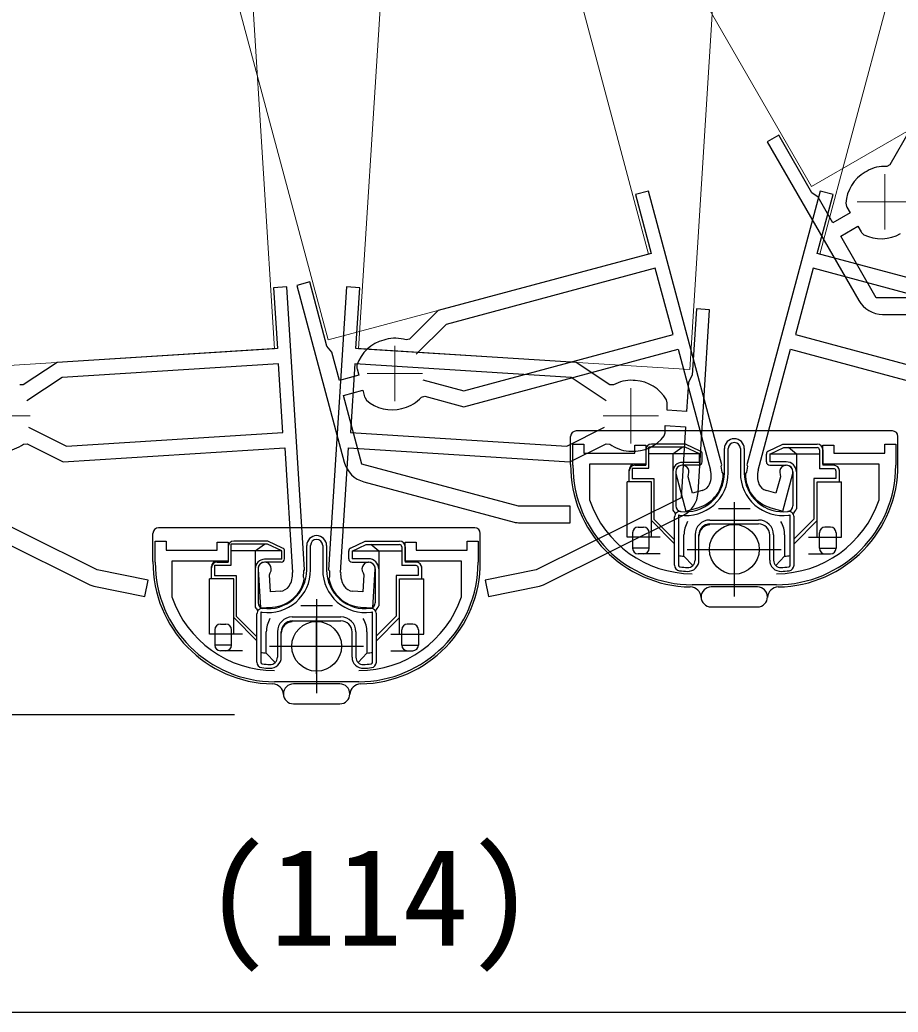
# Model space of a CAD drawing. Units: millimetres, scale not verified. Extents: x -525 to 525, y -783 to 779.
# Drawn here: x -324.1 to -244.7, y -715 to -625.3 of the extents above; entities that cross this region are included whole.
import ezdxf
from ezdxf.enums import TextEntityAlignment as Align

# ---------------------------------------------------------------- set-up
doc = ezdxf.new("R2010")
doc.units = ezdxf.units.MM
doc.header["$LTSCALE"] = 4
for name, color, linetype in [('0-4_YKK_11E', 7, 'Continuous'), ('0-6_YKK_13', 4, 'Continuous'), ('0-8_YKK_D', 6, 'Continuous')]:
    doc.layers.add(name, color=color, linetype=linetype)
doc.layers.add('0-5_YKK_12', color=2, linetype='Continuous', lineweight=18)
doc.styles.add('ＭＳ ゴシック', font='')
doc.styles.get('ＭＳ ゴシック').set_extended_font_data('MS Gothic')

msp = doc.modelspace()

# ---------------------------------------------------------------- linework, layer by layer
at = {"layer": '0-4_YKK_11E'}
for p, q in [((-247.466, -639.001), (-247.64, -639.101)), ((-246.055, -651.946), (-231.992, -651.946)), ((-290.981, -654.214), (-291.174, -654.266)), ((-268.42, -657.926), (-268.619, -657.913)), ((-289.517, -660.448), (-289.324, -660.396)), ((-269.021, -664.301), (-268.822, -664.313)), ((-292.968, -667.083), (-279.384, -670.723)), ((-330.343, -670.136), (-317.747, -676.389)), ((-276.724, -676.389), (-264.128, -670.136)), ((-259.467, -675.683), (-259.467, -670.683)), ((-261.967, -673.183), (-256.967, -673.183)), ((-255.667, -676.383), (-263.267, -676.383)), ((-297.233, -684.445), (-297.233, -679.445)), ((-299.733, -681.945), (-294.733, -681.945)), ((-293.433, -685.145), (-301.033, -685.145))]:
    msp.add_line(p, q, dxfattribs=at)
for points in [[(-215.197, -642.094), (-228.003, -619.912), (-229.043, -620.512), (-226.293, -625.276), (-243.583, -635.258), (-245.413, -638.428), (-245.69, -638.578)], [(-249.383, -641.915), (-249.317, -642.196), (-249.288, -642.247), (-248.988, -642.766), (-250.546, -643.666), (-251.875, -641.366), (-252.456, -640.959), (-255.456, -635.762), (-256.496, -636.362), (-248.22, -650.696)], [(-260.611, -665.553), (-267.24, -640.813), (-268.399, -641.123), (-266.976, -646.436), (-286.261, -651.604), (-288.849, -654.192), (-289.155, -654.264)], [(-251.699, -640.813), (-258.328, -665.553), (-258.281, -665.666), (-258.373, -666.222), (-258.454, -666.316)], [(-229.785, -654.264), (-230.09, -654.192), (-232.678, -651.604), (-251.964, -646.436), (-250.54, -641.123), (-251.699, -640.813)], [(-231.604, -651.895), (-227.07, -650.68), (-227.458, -649.231), (-231.992, -650.446), (-246.632, -650.446), (-249.846, -644.879), (-248.288, -643.979), (-247.988, -644.498), (-247.958, -644.549), (-247.748, -644.747)], [(-287.621, -657.859), (-283.932, -658.848), (-265.009, -653.777), (-266.613, -647.788), (-285.536, -652.859), (-288.237, -655.56)], [(-230.702, -655.56), (-233.403, -652.859), (-252.326, -647.788), (-253.931, -653.777), (-235.008, -658.848), (-231.318, -657.859)], [(-293.586, -656.533), (-293.595, -656.821), (-293.58, -656.878), (-293.424, -657.457), (-295.163, -657.923), (-295.851, -655.357), (-296.307, -654.813), (-297.86, -649.017), (-299.019, -649.328), (-294.735, -665.315)], [(-298.323, -675.031), (-299.931, -649.469), (-301.129, -649.544), (-300.783, -655.034), (-320.71, -656.287), (-323.758, -658.313), (-324.072, -658.324)], [(-294.54, -649.469), (-296.149, -675.031), (-296.08, -675.133), (-296.06, -675.696), (-296.121, -675.804)], [(-270.399, -658.324), (-270.713, -658.313), (-273.762, -656.287), (-293.688, -655.034), (-293.343, -649.544), (-294.54, -649.469)], [(-262.745, -668.053), (-261.705, -651.535), (-262.903, -651.46), (-263.28, -657.448), (-263.619, -658.071), (-263.786, -660.722), (-265.551, -660.611), (-265.545, -660.011), (-265.541, -659.952), (-265.607, -659.671)], [(-287.768, -659.439), (-287.467, -659.35), (-283.932, -660.297), (-264.55, -655.104), (-261.625, -666.019)], [(-257.314, -666.019), (-254.39, -655.104), (-235.008, -660.297), (-231.472, -659.35), (-231.171, -659.439)], [(-323.279, -662.15), (-319.858, -663.849), (-300.306, -662.619), (-300.695, -656.431), (-320.247, -657.661), (-323.429, -659.775)], [(-271.043, -659.775), (-274.224, -657.661), (-293.776, -656.431), (-294.165, -662.619), (-274.613, -663.849), (-271.192, -662.15)], [(-278.995, -670.774), (-274.302, -670.774), (-274.302, -669.274), (-278.995, -669.274), (-293.137, -665.485), (-294.801, -659.275), (-293.062, -658.809), (-292.907, -659.389), (-292.892, -659.445), (-292.74, -659.691)], [(-317.377, -676.516), (-312.776, -677.443), (-312.479, -675.973), (-317.08, -675.045), (-330.194, -668.535), (-330.597, -662.12), (-328.769, -662.005), (-328.763, -662.605), (-328.759, -662.664), (-328.659, -662.934)], [(-265.812, -662.934), (-265.712, -662.664), (-265.708, -662.605), (-265.708, -662.004), (-263.874, -662.12), (-264.278, -668.535), (-277.391, -675.045), (-281.992, -675.973), (-281.696, -677.443), (-277.095, -676.516)], [(-323.736, -663.67), (-323.423, -663.642), (-320.144, -665.269), (-300.118, -664.01), (-299.409, -675.287)], [(-295.063, -675.287), (-294.353, -664.01), (-274.327, -665.269), (-271.049, -663.642), (-270.736, -663.67)], [(-274.067, -665.583), (-274.067, -663.683), (-273.067, -663.683), (-273.067, -664.483), (-268.467, -664.483), (-268.467, -663.783), (-267.467, -663.783), (-267.467, -665.483), (-272.567, -665.483), (-272.567, -668.624), (-272.552, -668.72)], [(-246.383, -668.72), (-246.367, -668.624), (-246.367, -665.483), (-251.467, -665.483), (-251.467, -663.783), (-250.467, -663.783), (-250.467, -664.483), (-245.867, -664.483), (-245.867, -663.683), (-244.867, -663.683), (-244.867, -665.583)], [(-260.485, -666.316), (-260.567, -666.222), (-260.658, -665.666), (-260.611, -665.553)], [(-264.749, -666.338), (-263.843, -669.719), (-262.78, -669.434)], [(-262.37, -667.875), (-263.239, -668.108), (-263.637, -666.625), (-263.621, -666.426)], [(-255.318, -666.426), (-255.303, -666.625), (-255.7, -668.108), (-256.569, -667.875)], [(-256.159, -669.434), (-255.096, -669.719), (-254.19, -666.338)], [(-311.833, -674.345), (-311.833, -672.445), (-310.833, -672.445), (-310.833, -673.245), (-306.233, -673.245), (-306.233, -672.545), (-305.233, -672.545), (-305.233, -674.245), (-310.333, -674.245), (-310.333, -677.387), (-310.318, -677.483)], [(-284.149, -677.483), (-284.133, -677.387), (-284.133, -674.245), (-289.233, -674.245), (-289.233, -672.545), (-288.233, -672.545), (-288.233, -673.245), (-283.633, -673.245), (-283.633, -672.445), (-282.633, -672.445), (-282.633, -674.345)], [(-302.534, -674.983), (-302.314, -678.476), (-301.217, -678.407)], [(-298.35, -675.804), (-298.411, -675.696), (-298.392, -675.133), (-298.323, -675.031)], [(-293.255, -678.407), (-292.157, -678.476), (-291.937, -674.983)], [(-300.506, -676.959), (-301.404, -677.016), (-301.501, -675.485), (-301.446, -675.292)], [(-293.025, -675.292), (-292.971, -675.485), (-293.067, -677.016), (-293.965, -676.959)]]:
    msp.add_lwpolyline(points, dxfattribs=at)
for centre, radius, start, end in [((-245.89, -642.132), 3.5, 120, 176.44269), ((-245.866, -641.773), 3.2, 86.83373, 120), ((-246.19, -641.613), 3.5, 243.55731, 300), ((-246.055, -649.446), 2.5, 210, 270), ((-290.268, -657.647), 3.5, 105, 161.44269), ((-290.152, -657.305), 3.2, 71.83373, 105), ((-268.82, -661.107), 3.2, 86.4, 119.56627), ((-268.64, -661.419), 3.5, 29.95731, 86.4), ((-290.423, -657.067), 3.5, 228.55731, 285), ((-290.152, -657.305), 3.2, 285, 318.16627), ((-268.602, -660.82), 3.5, 266.4, 322.84269), ((-325.651, -661.107), 3.2, 273.6, 306.76627), ((-268.82, -661.107), 3.2, 233.23373, 266.4), ((-292.32, -664.668), 2.5, 195, 255), ((-263.267, -665.583), 10.8, 180.00001, 269.99999), ((-264.169, -666.183), 0.6, 336.05756, 195), ((-263.557, -666.536), 2, 338.1301, 15), ((-255.382, -666.536), 2, 165, 201.8699), ((-255.667, -665.583), 10.8, 270.00001, 359.99999), ((-254.77, -666.183), 0.6, 345, 203.94244), ((-263.583, -666.44), 3.1, 285, 2.28436), ((-255.356, -666.44), 3.1, 177.71564, 255), ((-265.24, -667.896), 2.5, 296.4, 356.4), ((-262.629, -666.909), 1, 285, 338.1301), ((-256.31, -666.909), 1, 201.8699, 255), ((-263.267, -665.583), 9.8, 198.67173, 269.99999), ((-255.667, -665.583), 9.8, 270.00002, 341.32828), ((-278.995, -669.274), 1.5, 255, 270), ((-301.033, -674.345), 10.8, 180.00001, 269.99999), ((-301.935, -674.945), 0.6, 324.65756, 183.6), ((-293.433, -674.345), 10.8, 270.00001, 359.99999), ((-292.536, -674.945), 0.6, 356.4, 215.34244), ((-301.411, -675.313), 3.1, 273.6, 350.88436), ((-301.405, -675.413), 2, 326.7301, 3.6), ((-293.06, -675.313), 3.1, 189.11564, 266.4), ((-293.066, -675.413), 2, 176.4, 213.2699), ((-317.08, -675.045), 1.5, 243.6, 258.6), ((-300.569, -675.961), 1, 273.6, 326.7301), ((-293.903, -675.961), 1, 213.2699, 266.4), ((-277.391, -675.045), 1.5, 281.4, 296.4), ((-301.033, -674.345), 9.8, 198.67173, 269.99999), ((-293.433, -674.345), 9.8, 270.00002, 341.32828)]:
    msp.add_arc(centre, radius, start, end, dxfattribs=at)
at = {"layer": '0-5_YKK_12'}
for p, q in [((-264.323, -192.264), (-293.439, -655.049)), ((-263.498, -656.933), (-234.382, -194.148)), ((-131.708, -198.601), (-251.722, -646.501)), ((-319.421, -451.674), (-267.217, -646.501)), ((-313.698, -453.747), (-301.033, -655.049)), ((-348.399, -459.438), (-296.195, -654.265)), ((-353.34, -465.723), (-252.49, -640.401)), ((-226.509, -625.401), (-252.49, -640.401)), ((-245.866, -639.273), (-245.866, -644.273)), ((-248.366, -641.773), (-243.366, -641.773)), ((-267.217, -646.501), (-296.195, -654.265)), ((-251.722, -646.501), (-222.744, -654.265)), ((-301.033, -655.049), (-330.974, -656.933)), ((-293.439, -655.049), (-263.498, -656.933)), ((-290.152, -654.805), (-290.152, -659.805)), ((-292.652, -657.305), (-287.652, -657.305)), ((-268.82, -658.607), (-268.82, -663.607)), ((-328.151, -661.107), (-323.151, -661.107)), ((-271.32, -661.107), (-266.32, -661.107))]:
    msp.add_line(p, q, dxfattribs=at)
at = {"layer": '0-6_YKK_13'}
for p, q in [((-245.17, -662.483), (-273.769, -662.483)), ((-274.269, -665.507), (-274.269, -662.983)), ((-244.67, -665.507), (-244.67, -662.983)), ((-267.47, -664.183), (-267.47, -665.583)), ((-267.21, -665.843), (-267.21, -663.943)), ((-263.927, -663.943), (-267.21, -663.943)), ((-263.869, -663.683), (-266.97, -663.683)), ((-265.029, -664.543), (-264.169, -663.943)), ((-262.629, -664.548), (-263.927, -663.943)), ((-262.542, -664.302), (-263.869, -663.683)), ((-260.369, -666.283), (-260.369, -664.082)), ((-260.019, -666.283), (-260.019, -664.082)), ((-258.92, -664.082), (-258.92, -666.283)), ((-258.57, -664.082), (-258.57, -666.283)), ((-256.397, -664.302), (-255.07, -663.683)), ((-255.07, -663.683), (-251.97, -663.683)), ((-253.86, -664.593), (-254.575, -663.993)), ((-251.78, -664.183), (-251.78, -665.893)), ((-251.47, -664.183), (-251.47, -665.583)), ((-262.641, -664.543), (-267.21, -664.543)), ((-265.029, -664.543), (-265.029, -669.636)), ((-262.629, -665.323), (-264.169, -665.323)), ((-262.629, -665.323), (-262.629, -664.548)), ((-262.369, -665.283), (-262.369, -664.574)), ((-256.57, -665.283), (-256.57, -664.568)), ((-256.258, -664.579), (-256.258, -665.273)), ((-251.78, -664.593), (-256.258, -664.593)), ((-254.77, -665.273), (-256.258, -665.273)), ((-253.86, -664.593), (-253.86, -669.513)), ((-268.97, -667.083), (-268.97, -665.983)), ((-268.71, -665.843), (-267.21, -665.843)), ((-268.71, -665.843), (-268.71, -666.823)), ((-268.47, -665.583), (-267.47, -665.583)), ((-264.769, -666.183), (-264.769, -669.256)), ((-262.669, -665.583), (-264.169, -665.583)), ((-256.27, -665.583), (-254.77, -665.583)), ((-254.17, -666.183), (-254.17, -669.256)), ((-250.47, -665.893), (-251.78, -665.893)), ((-250.47, -665.583), (-251.47, -665.583)), ((-249.97, -667.083), (-249.97, -665.983)), ((-269.17, -672.083), (-269.17, -667.083)), ((-266.97, -667.083), (-269.17, -667.083)), ((-266.71, -666.823), (-268.71, -666.823)), ((-266.97, -672.083), (-266.97, -667.083)), ((-252.28, -666.773), (-252.28, -670.454)), ((-251.97, -667.083), (-249.77, -667.083)), ((-251.97, -672.083), (-251.97, -667.083)), ((-249.77, -672.083), (-249.77, -667.083)), ((-259.47, -668.933), (-259.47, -677.433)), ((-258.036, -669.533), (-260.904, -669.533)), ((-264.87, -672.683), (-266.97, -670.583)), ((-264.87, -674.616), (-264.87, -670.251)), ((-264.52, -670.068), (-264.52, -674.616)), ((-261.67, -670.533), (-257.27, -670.533)), ((-254.42, -674.616), (-254.42, -670.068)), ((-254.07, -674.616), (-254.07, -670.251)), ((-254.07, -672.244), (-252.28, -670.454)), ((-254.07, -672.683), (-251.97, -670.583)), ((-282.936, -671.245), (-311.535, -671.245)), ((-268.169, -671.183), (-267.67, -671.183)), ((-261.67, -670.883), (-257.27, -670.883)), ((-250.77, -671.183), (-251.27, -671.183)), ((-312.035, -674.269), (-312.035, -671.745)), ((-301.635, -672.445), (-304.736, -672.445)), ((-300.309, -673.064), (-301.635, -672.445)), ((-294.163, -673.064), (-292.836, -672.445)), ((-292.836, -672.445), (-289.736, -672.445)), ((-282.436, -674.269), (-282.436, -671.745)), ((-268.669, -672.083), (-269.17, -672.083)), ((-268.669, -671.683), (-268.669, -673.083)), ((-267.17, -672.083), (-268.669, -672.083)), ((-267.17, -671.783), (-267.17, -671.683)), ((-267.17, -673.083), (-267.17, -671.783)), ((-266.17, -672.083), (-267.17, -672.083)), ((-264.02, -673.798), (-264.02, -671.883)), ((-263.02, -671.883), (-263.02, -674.173)), ((-262.67, -674.173), (-262.67, -671.883)), ((-256.27, -674.173), (-256.27, -671.883)), ((-255.92, -671.883), (-255.92, -674.173)), ((-254.92, -671.883), (-254.92, -673.798)), ((-252.77, -672.083), (-251.77, -672.083)), ((-251.77, -673.083), (-251.77, -671.683)), ((-251.77, -672.083), (-250.27, -672.083)), ((-250.27, -671.683), (-250.27, -673.083)), ((-250.27, -672.083), (-249.77, -672.083)), ((-305.236, -672.945), (-305.236, -674.345)), ((-304.976, -674.605), (-304.976, -672.705)), ((-301.693, -672.705), (-304.976, -672.705)), ((-300.407, -673.305), (-304.976, -673.305)), ((-302.795, -673.305), (-301.935, -672.705)), ((-302.795, -673.305), (-302.795, -678.399)), ((-300.395, -673.311), (-301.693, -672.705)), ((-300.395, -674.085), (-300.395, -673.311)), ((-300.135, -674.045), (-300.135, -673.336)), ((-298.135, -675.045), (-298.135, -672.845)), ((-297.785, -675.045), (-297.785, -672.845)), ((-296.686, -672.845), (-296.686, -675.045)), ((-296.336, -672.845), (-296.336, -675.045)), ((-294.336, -674.045), (-294.336, -673.331)), ((-294.024, -673.342), (-294.024, -674.035)), ((-289.546, -673.355), (-294.024, -673.355)), ((-291.626, -673.355), (-292.341, -672.755)), ((-291.626, -673.355), (-291.626, -678.276)), ((-289.546, -672.945), (-289.546, -674.655)), ((-289.236, -672.945), (-289.236, -674.345)), ((-267.17, -673.083), (-268.669, -673.083)), ((-263.72, -673.183), (-255.22, -673.183)), ((-251.77, -673.083), (-250.27, -673.083)), ((-300.395, -674.085), (-301.935, -674.085)), ((-292.536, -674.035), (-294.024, -674.035)), ((-266.17, -673.583), (-268.169, -673.583)), ((-264.02, -673.798), (-263.221, -674.643)), ((-254.92, -673.798), (-255.718, -674.643)), ((-252.77, -673.583), (-250.77, -673.583)), ((-306.736, -675.845), (-306.736, -674.745)), ((-306.476, -674.605), (-304.976, -674.605)), ((-306.476, -674.605), (-306.476, -675.585)), ((-306.236, -674.345), (-305.236, -674.345)), ((-302.535, -674.945), (-302.535, -678.018)), ((-300.435, -674.345), (-301.935, -674.345)), ((-294.036, -674.345), (-292.536, -674.345)), ((-291.936, -674.945), (-291.936, -678.018)), ((-288.236, -674.655), (-289.546, -674.655)), ((-288.236, -674.345), (-289.236, -674.345)), ((-287.736, -675.845), (-287.736, -674.745)), ((-306.936, -680.845), (-306.936, -675.845)), ((-304.736, -675.845), (-306.936, -675.845)), ((-304.476, -675.585), (-306.476, -675.585)), ((-304.736, -680.845), (-304.736, -675.845)), ((-290.046, -675.535), (-290.046, -679.217)), ((-289.736, -675.845), (-287.536, -675.845)), ((-289.736, -680.845), (-289.736, -675.845)), ((-287.536, -680.845), (-287.536, -675.845)), ((-257.37, -676.583), (-261.57, -676.583)), ((-297.236, -677.695), (-297.236, -686.195)), ((-295.802, -678.295), (-298.67, -678.295)), ((-261.57, -678.383), (-257.37, -678.383)), ((-302.636, -681.445), (-304.736, -679.345)), ((-302.636, -683.378), (-302.636, -679.013)), ((-302.286, -678.831), (-302.286, -683.378)), ((-299.436, -679.295), (-295.036, -679.295)), ((-299.436, -679.645), (-295.036, -679.645)), ((-292.186, -683.378), (-292.186, -678.831)), ((-291.836, -683.378), (-291.836, -679.013)), ((-291.836, -681.007), (-290.046, -679.217)), ((-291.836, -681.445), (-289.736, -679.345)), ((-306.435, -680.445), (-306.435, -681.845)), ((-305.935, -679.945), (-305.436, -679.945)), ((-304.936, -680.545), (-304.936, -680.445)), ((-304.936, -681.845), (-304.936, -680.545)), ((-289.536, -681.845), (-289.536, -680.445)), ((-288.536, -679.945), (-289.036, -679.945)), ((-288.036, -680.445), (-288.036, -681.845)), ((-306.435, -680.845), (-306.936, -680.845)), ((-304.936, -680.845), (-306.435, -680.845)), ((-303.936, -680.845), (-304.936, -680.845)), ((-301.786, -682.561), (-301.786, -680.645)), ((-300.786, -680.645), (-300.786, -682.936)), ((-300.436, -682.936), (-300.436, -680.645)), ((-294.036, -682.936), (-294.036, -680.645)), ((-293.686, -680.645), (-293.686, -682.936)), ((-292.686, -680.645), (-292.686, -682.561)), ((-290.536, -680.845), (-289.536, -680.845)), ((-289.536, -680.845), (-288.036, -680.845)), ((-288.036, -680.845), (-287.536, -680.845)), ((-304.936, -681.845), (-306.435, -681.845)), ((-303.936, -682.345), (-305.935, -682.345)), ((-301.486, -681.945), (-292.986, -681.945)), ((-290.536, -682.345), (-288.536, -682.345)), ((-289.536, -681.845), (-288.036, -681.845)), ((-301.786, -682.561), (-300.987, -683.406)), ((-292.686, -682.561), (-293.485, -683.406)), ((-295.136, -685.345), (-299.336, -685.345)), ((-299.336, -687.145), (-295.136, -687.145))]:
    msp.add_line(p, q, dxfattribs=at)
for points in [[(-256.258, -664.579), (-255.001, -663.993), (-251.97, -663.993)], [(-250.28, -666.083), (-250.28, -666.773), (-252.28, -666.773)], [(-264.87, -672.315), (-266.71, -670.475), (-266.71, -666.823)], [(-294.024, -673.342), (-292.767, -672.755), (-289.736, -672.755)], [(-288.046, -674.845), (-288.046, -675.535), (-290.046, -675.535)], [(-302.636, -681.078), (-304.476, -679.237), (-304.476, -675.585)]]:
    msp.add_lwpolyline(points, dxfattribs=at)
for centre in [(-259.47, -673.183), (-297.236, -681.945)]:
    msp.add_circle(centre, 2.25, dxfattribs=at)
for centre, radius, start, end in [((-273.769, -662.983), 0.5, 90, 180), ((-245.17, -662.983), 0.5, 360, 90), ((-259.47, -664.082), 0.9, 0, 180), ((-259.47, -664.082), 0.55, 0, 180), ((-266.97, -664.183), 0.5, 90, 180), ((-262.669, -664.574), 0.3, 360, 64.98311), ((-256.27, -664.574), 0.3, 115.01689, 180), ((-251.97, -664.183), 0.5, 360, 90), ((-251.97, -664.183), 0.19, 0, 90), ((-264.169, -666.183), 0.86, 90, 180), ((-262.669, -665.283), 0.3, 270, 0), ((-256.27, -665.283), 0.3, 180, 270), ((-254.77, -666.183), 0.91, 0, 90), ((-263.27, -665.583), 11, 179.60475, 269.05736), ((-268.47, -665.983), 0.5, 90, 180), ((-268.47, -666.083), 0.5, 90, 180), ((-264.169, -666.183), 0.6, 90, 180), ((-255.67, -665.583), 11, 270.94264, 0.39525), ((-254.77, -666.183), 0.6, 0, 90), ((-250.47, -666.083), 0.5, 0, 90), ((-250.47, -666.083), 0.19, 0, 90), ((-263.869, -666.283), 3.85, 262.33774, 0), ((-263.869, -666.283), 3.5, 262.33774, 0), ((-255.07, -666.283), 3.85, 180, 277.66226), ((-255.07, -666.283), 3.5, 180, 277.66226), ((-264.269, -669.256), 0.85, 206.60468, 234.25901), ((-264.37, -670.251), 0.5, 84.24169, 180), ((-264.269, -669.256), 0.5, 180, 264.24169), ((-254.67, -669.256), 0.5, 275.75826, 0), ((-254.57, -670.251), 0.5, 0, 95.75826), ((-254.67, -669.256), 0.85, 305.74095, 342.35279), ((-264.269, -669.256), 0.85, 252.87192, 262.33774), ((-261.67, -671.883), 2.35, 149.17744, 180), ((-261.67, -671.883), 1.35, 90, 180), ((-257.27, -671.883), 1.35, 0, 90), ((-257.27, -671.883), 2.35, 0, 30.82257), ((-254.67, -669.256), 0.85, 277.66226, 287.12802), ((-311.535, -671.745), 0.5, 90, 180), ((-282.936, -671.745), 0.5, 360, 90), ((-268.169, -671.683), 0.5, 90, 180), ((-267.67, -671.683), 0.5, 0, 90), ((-261.67, -671.883), 1, 90, 180), ((-261.67, -671.983), 1, 90, 180), ((-257.27, -671.883), 1, 0, 90), ((-251.27, -671.683), 0.5, 90, 180), ((-250.77, -671.683), 0.5, 0, 90), ((-304.736, -672.945), 0.5, 90, 180), ((-297.236, -672.845), 0.9, 0, 180), ((-297.236, -672.845), 0.55, 0, 180), ((-289.736, -672.945), 0.5, 360, 90), ((-300.435, -673.336), 0.3, 360, 64.98311), ((-294.036, -673.336), 0.3, 115.01689, 180), ((-289.736, -672.945), 0.19, 0, 90), ((-268.169, -673.083), 0.5, 180, 270), ((-267.67, -673.083), 0.5, 270, 0), ((-251.27, -673.083), 0.5, 180, 270), ((-250.77, -673.083), 0.5, 270, 0), ((-301.036, -674.345), 11, 179.60475, 269.05736), ((-306.236, -674.745), 0.5, 90, 180), ((-301.935, -674.945), 0.86, 90, 180), ((-300.435, -674.045), 0.3, 270, 0), ((-294.036, -674.045), 0.3, 180, 270), ((-293.436, -674.345), 11, 270.94264, 0.39525), ((-292.536, -674.945), 0.91, 0, 90), ((-263.27, -665.583), 8.25, 261.28549, 264.78444), ((-263.67, -674.173), 1, 267.33445, 0), ((-263.67, -674.173), 0.65, 267.33445, 0), ((-255.27, -674.173), 1, 180, 272.66555), ((-255.27, -674.173), 0.65, 180, 272.66555), ((-255.67, -665.583), 8.25, 275.21556, 278.71452), ((-306.236, -674.845), 0.5, 90, 180), ((-301.935, -674.945), 0.6, 90, 180), ((-301.635, -675.045), 3.85, 262.33774, 0), ((-301.635, -675.045), 3.5, 262.33774, 0), ((-292.836, -675.045), 3.85, 180, 277.66226), ((-292.836, -675.045), 3.5, 180, 277.66226), ((-292.536, -674.945), 0.6, 0, 90), ((-288.236, -674.845), 0.5, 0, 90), ((-288.236, -674.845), 0.19, 0, 90), ((-264.37, -674.616), 0.5, 180, 263.05737), ((-264.37, -674.616), 0.15, 180, 263.05737), ((-263.27, -665.583), 9.6, 263.05737, 267.33445), ((-263.27, -665.583), 9.25, 263.05736, 267.33445), ((-255.67, -665.583), 9.25, 272.66555, 276.94264), ((-255.67, -665.583), 9.6, 272.66555, 276.94264), ((-254.57, -674.616), 0.15, 276.94264, 0), ((-254.57, -674.616), 0.5, 276.94264, 0), ((-263.467, -677.581), 1, 2.96802, 89.05736), ((-261.57, -677.483), 0.9, 90, 270), ((-257.37, -677.483), 0.9, 270, 90), ((-255.472, -677.581), 1, 90.94264, 177.03221), ((-302.035, -678.018), 0.85, 206.60468, 234.25901), ((-302.136, -679.013), 0.5, 84.24169, 180), ((-302.035, -678.018), 0.5, 180, 264.24169), ((-292.436, -678.018), 0.5, 275.75826, 0), ((-292.336, -679.013), 0.5, 0, 95.75826), ((-292.436, -678.018), 0.85, 305.74095, 342.35279), ((-302.035, -678.018), 0.85, 252.87192, 262.33774), ((-299.436, -680.645), 2.35, 149.17744, 180), ((-299.436, -680.645), 1.35, 90, 180), ((-299.436, -680.645), 1, 90, 180), ((-295.036, -680.645), 1.35, 0, 90), ((-295.036, -680.645), 1, 0, 90), ((-295.036, -680.645), 2.35, 0, 30.82257), ((-292.436, -678.018), 0.85, 277.66226, 287.12802), ((-305.935, -680.445), 0.5, 90, 180), ((-305.436, -680.445), 0.5, 0, 90), ((-299.436, -680.745), 1, 90, 180), ((-289.036, -680.445), 0.5, 90, 180), ((-288.536, -680.445), 0.5, 0, 90), ((-305.935, -681.845), 0.5, 180, 270), ((-305.436, -681.845), 0.5, 270, 0), ((-289.036, -681.845), 0.5, 180, 270), ((-288.536, -681.845), 0.5, 270, 0), ((-301.036, -674.345), 8.25, 261.28549, 264.78444), ((-301.436, -682.936), 1, 267.33445, 0), ((-301.436, -682.936), 0.65, 267.33445, 0), ((-293.036, -682.936), 1, 180, 272.66555), ((-293.036, -682.936), 0.65, 180, 272.66555), ((-293.436, -674.345), 8.25, 275.21556, 278.71452), ((-302.136, -683.378), 0.5, 180, 263.05737), ((-302.136, -683.378), 0.15, 180, 263.05737), ((-301.036, -674.345), 9.6, 263.05737, 267.33445), ((-301.036, -674.345), 9.25, 263.05736, 267.33445), ((-293.436, -674.345), 9.25, 272.66555, 276.94264), ((-293.436, -674.345), 9.6, 272.66555, 276.94264), ((-292.336, -683.378), 0.15, 276.94264, 0), ((-292.336, -683.378), 0.5, 276.94264, 0), ((-301.233, -686.344), 1, 2.96802, 89.05736), ((-299.336, -686.245), 0.9, 90, 270), ((-295.136, -686.245), 0.9, 270, 90), ((-293.238, -686.344), 1, 90.94264, 177.03221)]:
    msp.add_arc(centre, radius, start, end, dxfattribs=at)
at = {"layer": '0-8_YKK_D'}
for p, q in [((-304.648, -688.145), (-476, -688.145)), ((-348.3, -715.006), (-234.382, -715.006))]:
    msp.add_line(p, q, dxfattribs=at)

# ---------------------------------------------------------------- texts
at = {"layer": '0-8_YKK_D', "style": 'ＭＳ ゴシック'}
msp.add_text('(114)', height=8.798, dxfattribs=at).set_placement((-307.433, -711.642), align=Align.BOTTOM_LEFT)

doc.saveas('drawing.dxf')
